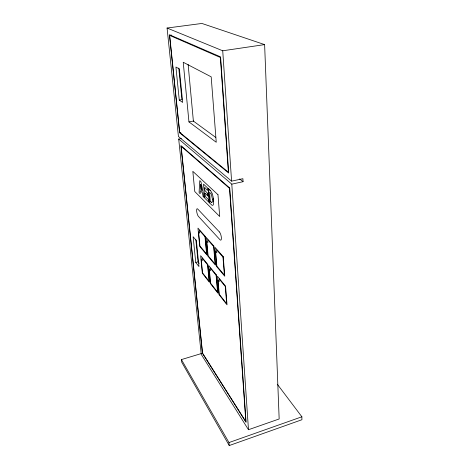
<?xml version="1.0" encoding="UTF-8"?>
<svg xmlns="http://www.w3.org/2000/svg" width="469" height="469" viewBox="0 0 469 469"><rect width="100%" height="100%" fill="white"/><g stroke="black" fill="none" stroke-linecap="round" stroke-linejoin="round"><path stroke-width="0.7" d="M200.662 184.464L200.386 188.884L201.858 190.297L200.662 184.464L201.858 190.297M201.699 353.45L181.427 359.582L181.761 362.273L229.241 445.55L301.93 419.726L301.878 416.789L277.285 384.199M229.241 445.55L228.983 442.566L301.878 416.789M178.695 139.047L201.26 354.435L248.476 429.721L279.166 418.969L264.622 44.602L201.91 23.45L167.07 28.034L178.431 136.491L231.586 181.145L242.889 178.695L243.065 181.696L231.792 184.153L178.695 139.047L181.409 138.531M195.743 262.464L198.956 266.55L196.376 240.568L193.128 236.722L195.743 262.464L198.059 261.878L199.272 263.402M212.404 199.132L211.419 194.576L209.514 192.108L210.305 201.406L211.859 202.602L212.404 201.582L212.416 199.126M208.693 202.08L208.488 199.589L205.58 196.751C203.071 186.92 209.491 201.377 207.761 193.404L205.053 190.795C202.714 181.591 209.233 195.79 207.404 187.77L203.523 184.135L204.777 198.176L208.705 202.075L208.488 199.589M211.97 193.134L210.921 191.188L208.236 188.544L209.467 202.866L208.248 188.544L210.364 190.531M203.165 196.617L204.226 197.648L200.902 181.661L199.788 180.624L199.079 192.577C202.168 196.658 197.9 186.222 202.444 193.122L203.177 196.617M207.749 193.404L207.966 195.878M179.58 132.75L228.69 173.038L220.588 56.89L169.426 34.724L179.58 132.75L180.852 132.51M188.948 121.887L216.244 142.265L211.185 76.834L183.227 62.26L188.948 121.887L193.709 121.025M179.269 100.067L182.676 102.406L179.363 68.949L175.922 67.032L179.269 100.067L181.913 99.621L178.771 68.052M167.07 28.034L222.728 50.781L264.622 44.602M169.661 35.392L220.377 57.494L228.397 172.234L179.697 132.369L169.661 35.392L171.713 35.116M215.781 137.446L193.38 121.084L188.128 64.47M239.671 178.947L243.065 181.696M210.305 201.406L211.197 202.28M209.467 202.866L212.129 205.352L212.979 205.217L213.284 204.666A8.155 2.445 77.4 0 0 213.653 201.641M181.427 359.582L228.983 442.566M211.953 193.14L212.434 194.436A8.014 2.404 77.4 0 1 213.413 198.768L213.641 201.647M213.401 198.768L213.565 200.251M195.854 239.723L198.059 261.878M222.728 50.781L231.586 181.145M231.792 184.153L248.476 429.721M229.728 187.993L180.911 145.583L202.432 353.28L246.073 422.352L229.728 187.993M229.529 188.374L181.134 146.24L202.549 353.163L245.832 421.619L229.529 188.374M217.974 194.705L192.823 171.337L194.776 191.557L219.697 216.502L217.974 194.705M219.422 231.95L197.701 209.004A4.069 1.126 77 0 0 196.675 211.214A4.069 1.126 77 0 0 198.405 216.373L220.049 239.794A4.403 1.325 76.3 0 0 221.368 237.619A4.403 1.325 76.3 0 0 219.422 231.95M205.211 236.312L197.965 228.127L199.735 246.407L206.929 254.972L205.211 236.312M213.876 246.096L206.161 237.378L207.867 256.092L215.511 265.202L213.876 246.096M223.232 256.654L214.99 247.351L216.614 266.515L224.774 276.235L223.232 256.654M204.994 236.71L199.378 230.355L199.647 233.175L198.575 231.944L199.935 246.037L206.583 253.94L204.994 236.71M213.641 246.489L207.656 239.723L207.914 242.608L206.77 241.301L208.084 255.728L215.154 264.135L213.641 246.489M222.968 257.047L216.578 249.819L216.825 252.773L215.605 251.378L216.854 266.158L224.399 275.121L222.968 257.047M207.796 264.446L200.638 255.693L202.332 273.192L209.432 282.291L207.796 264.446M216.344 274.893L208.728 265.583L210.358 283.475L217.903 293.137L216.344 274.893M225.554 286.154L217.44 276.229L218.988 294.526L227.025 304.821L225.554 286.154M207.579 264.786L202.028 257.991L202.291 260.688L201.224 259.38L202.532 272.87L209.098 281.265L207.579 264.786M216.109 275.233L210.206 268.004L210.452 270.765L209.326 269.37L210.575 283.165L217.552 292.081L216.109 275.233M225.296 286.489L219.005 278.779L219.24 281.599L218.038 280.116L219.228 294.221L226.656 303.724L225.296 286.489"/></g></svg>
